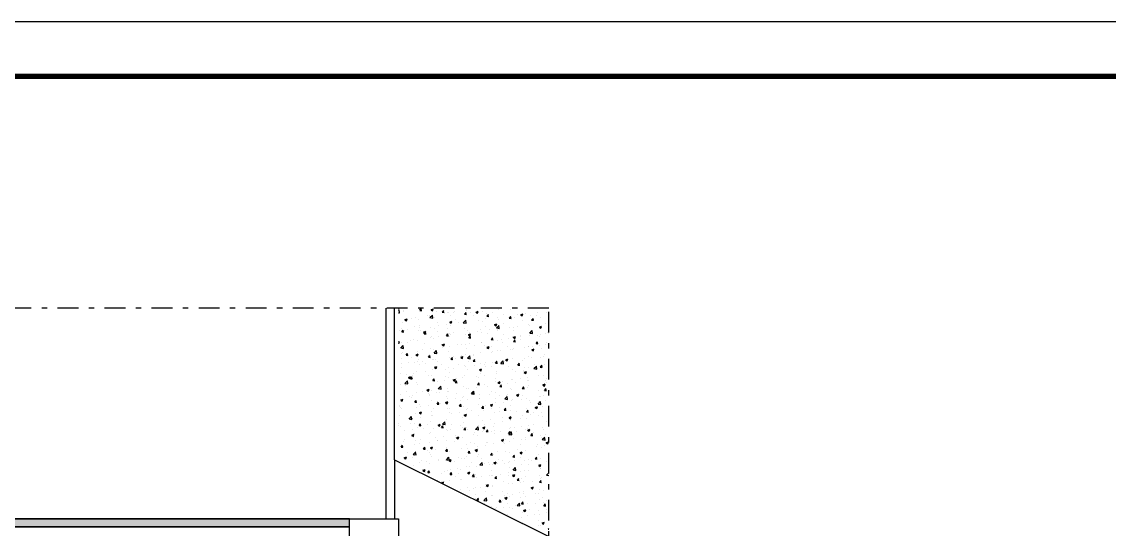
# Model space of a CAD drawing. Header units: millimetres. Extents: x 1573 to 2177, y 1587 to 1932.
# Drawn here: x 1899.68 to 1919.61, y 1922.43 to 1931.73 of the extents above; entities that cross this region are included whole.
import ezdxf

# ---------------------------------------------------------------- set-up
doc = ezdxf.new("R2010")
doc.units = ezdxf.units.MM
doc.header["$LTSCALE"] = 0.03
doc.linetypes.add('DASHDOT', pattern=[25.4, 12.7, -6.35, 0, -6.35])
doc.layers.add('-HIDRO', color=8, linetype='Continuous')
doc.layers.add("PRANCHA - PROJETU'S", color=7, linetype='Continuous')

# ---------------------------------------------------------------- blocks, each defined once
blk = doc.blocks.new('ADFSGASDFG')
at = {"layer": "PRANCHA - PROJETU'S", "color": 1}
blk.add_line((360.678, 107.346), (276.578, 107.346), dxfattribs=at)
at = {"layer": "PRANCHA - PROJETU'S", "color": 4, "const_width": 0.1}
blk.add_lwpolyline([(279.078, 106.346), (359.678, 106.346), (359.678, 48.946), (279.078, 48.946)], close=True, dxfattribs=at)

msp = doc.modelspace()

# ---------------------------------------------------------------- hatches: boundary and pattern name
at = {"layer": '-HIDRO'}
h = msp.add_hatch(color=256, dxfattribs=at)
h.dxf.hatch_style = 1
h.paths.add_polyline_path([(1905.683, 1922.62), (1896.005, 1922.62), (1896.155, 1922.47), (1905.683, 1922.47)])

# ---------------------------------------------------------------- linework, layer by layer
at = {"layer": '-HIDRO', "linetype": 'DASHDOT'}
for p, q in [((1909.335, 1926.484), (1888.925, 1926.484)), ((1909.335, 1918.275), (1909.335, 1926.484))]:
    msp.add_line(p, q, dxfattribs=at)
at = {"layer": '-HIDRO'}
for p, q in [((1906.358, 1922.62), (1906.358, 1926.484)), ((1906.508, 1923.702), (1906.508, 1926.484)), ((1906.583, 1926.476), (1906.597, 1926.474)), ((1906.583, 1926.437), (1906.594, 1926.449)), ((1906.583, 1926.398), (1906.6, 1926.395)), ((1906.594, 1926.474), (1906.592, 1926.484)), ((1906.6, 1926.394), (1906.593, 1926.449)), ((1906.665, 1926.417), (1906.665, 1926.417)), ((1906.674, 1926.445), (1906.674, 1926.445)), ((1906.959, 1926.457), (1906.959, 1926.457)), ((1906.973, 1926.442), (1907, 1926.474)), ((1906.973, 1926.441), (1907.007, 1926.438)), ((1906.979, 1926.432), (1906.979, 1926.432)), ((1907.004, 1926.438), (1906.997, 1926.474)), ((1907.18, 1926.453), (1907.208, 1926.434)), ((1907.181, 1926.456), (1907.221, 1926.471)), ((1907.208, 1926.434), (1907.22, 1926.468)), ((1907.284, 1926.419), (1907.284, 1926.419)), ((1907.383, 1926.406), (1907.41, 1926.439)), ((1907.383, 1926.406), (1907.417, 1926.403)), ((1907.414, 1926.402), (1907.407, 1926.438)), ((1907.472, 1926.394), (1907.472, 1926.394)), ((1907.493, 1926.406), (1907.493, 1926.406)), ((1907.589, 1926.407), (1907.589, 1926.407)), ((1907.615, 1926.413), (1907.615, 1926.413)), ((1907.793, 1926.37), (1907.82, 1926.403)), ((1907.793, 1926.37), (1907.827, 1926.367)), ((1907.824, 1926.366), (1907.817, 1926.402)), ((1907.826, 1926.463), (1907.826, 1926.463)), ((1907.831, 1926.386), (1907.831, 1926.386)), ((1907.832, 1926.442), (1907.832, 1926.442)), ((1907.894, 1926.394), (1907.894, 1926.394)), ((1908.001, 1926.407), (1908.03, 1926.388)), ((1908.003, 1926.41), (1908.043, 1926.425)), ((1908.03, 1926.388), (1908.041, 1926.422)), ((1908.12, 1926.423), (1908.12, 1926.423)), ((1908.199, 1926.381), (1908.199, 1926.381)), ((1908.202, 1926.334), (1908.23, 1926.367)), ((1908.234, 1926.33), (1908.227, 1926.366)), ((1908.296, 1926.395), (1908.296, 1926.395)), ((1908.416, 1926.466), (1908.416, 1926.466)), ((1908.504, 1926.368), (1908.504, 1926.368)), ((1908.629, 1926.452), (1908.629, 1926.452)), ((1908.823, 1926.361), (1908.851, 1926.342)), ((1908.824, 1926.364), (1908.864, 1926.38)), ((1908.851, 1926.342), (1908.863, 1926.377)), ((1908.906, 1926.378), (1908.906, 1926.378)), ((1909.122, 1926.406), (1909.122, 1926.406)), ((1909.288, 1926.395), (1909.288, 1926.395)), ((1906.659, 1926.226), (1906.659, 1926.226)), ((1906.7, 1926.268), (1906.728, 1926.249)), ((1906.701, 1926.271), (1906.741, 1926.287)), ((1906.728, 1926.249), (1906.74, 1926.284)), ((1906.752, 1926.3), (1906.752, 1926.3)), ((1906.826, 1926.292), (1906.826, 1926.292)), ((1906.895, 1926.318), (1906.895, 1926.318)), ((1906.952, 1926.267), (1906.952, 1926.267)), ((1906.963, 1926.166), (1906.963, 1926.166)), ((1907.111, 1926.347), (1907.111, 1926.347)), ((1907.159, 1926.308), (1907.204, 1926.354)), ((1907.159, 1926.349), (1907.159, 1926.349)), ((1907.159, 1926.308), (1907.21, 1926.301)), ((1907.21, 1926.3), (1907.203, 1926.354)), ((1907.241, 1926.303), (1907.241, 1926.303)), ((1907.296, 1926.223), (1907.296, 1926.223)), ((1907.322, 1926.169), (1907.322, 1926.169)), ((1907.465, 1926.188), (1907.465, 1926.188)), ((1907.521, 1926.223), (1907.549, 1926.204)), ((1907.522, 1926.226), (1907.562, 1926.241)), ((1907.537, 1926.346), (1907.537, 1926.346)), ((1907.55, 1926.204), (1907.561, 1926.238)), ((1907.63, 1926.281), (1907.63, 1926.281)), ((1907.681, 1926.216), (1907.681, 1926.216)), ((1907.769, 1926.213), (1907.814, 1926.26)), ((1907.769, 1926.214), (1907.82, 1926.206)), ((1907.82, 1926.205), (1907.813, 1926.26)), ((1907.824, 1926.196), (1907.824, 1926.196)), ((1907.963, 1926.338), (1907.963, 1926.338)), ((1908.042, 1926.264), (1908.042, 1926.264)), ((1908.113, 1926.233), (1908.113, 1926.233)), ((1908.185, 1926.283), (1908.185, 1926.283)), ((1908.202, 1926.334), (1908.237, 1926.331)), ((1908.342, 1926.177), (1908.371, 1926.158)), ((1908.344, 1926.18), (1908.384, 1926.195)), ((1908.371, 1926.158), (1908.382, 1926.192)), ((1908.379, 1926.119), (1908.424, 1926.165)), ((1908.402, 1926.311), (1908.402, 1926.311)), ((1908.409, 1926.275), (1908.409, 1926.275)), ((1908.429, 1926.111), (1908.423, 1926.165)), ((1908.514, 1926.195), (1908.514, 1926.195)), ((1908.612, 1926.298), (1908.64, 1926.331)), ((1908.612, 1926.298), (1908.647, 1926.295)), ((1908.644, 1926.295), (1908.637, 1926.33)), ((1908.703, 1926.316), (1908.703, 1926.316)), ((1908.763, 1926.359), (1908.763, 1926.359)), ((1908.809, 1926.355), (1908.809, 1926.355)), ((1908.848, 1926.252), (1908.848, 1926.252)), ((1908.972, 1926.181), (1908.972, 1926.181)), ((1908.985, 1926.162), (1908.985, 1926.162)), ((1908.992, 1926.352), (1908.992, 1926.352)), ((1909.022, 1926.262), (1909.05, 1926.295)), ((1909.022, 1926.262), (1909.056, 1926.259)), ((1909.054, 1926.259), (1909.047, 1926.294)), ((1909.114, 1926.342), (1909.114, 1926.342)), ((1909.181, 1926.309), (1909.181, 1926.309)), ((1909.281, 1926.205), (1909.281, 1926.205)), ((1909.333, 1926.228), (1909.333, 1926.228)), ((1906.601, 1926.074), (1906.601, 1926.074)), ((1906.63, 1926.109), (1906.63, 1926.109)), ((1906.642, 1926.048), (1906.67, 1926.08)), ((1906.642, 1926.047), (1906.676, 1926.044)), ((1906.652, 1926.036), (1906.652, 1926.036)), ((1906.673, 1926.044), (1906.667, 1926.08)), ((1906.683, 1926.076), (1906.683, 1926.076)), ((1906.745, 1926.093), (1906.745, 1926.093)), ((1906.867, 1926.14), (1906.867, 1926.14)), ((1906.945, 1926.076), (1906.945, 1926.076)), ((1906.961, 1926.122), (1906.961, 1926.122)), ((1906.988, 1926.064), (1906.988, 1926.064)), ((1907.041, 1926.038), (1907.069, 1926.019)), ((1907.042, 1926.041), (1907.082, 1926.057)), ((1907.052, 1926.012), (1907.08, 1926.045)), ((1907.052, 1926.012), (1907.086, 1926.009)), ((1907.069, 1926.019), (1907.081, 1926.054)), ((1907.083, 1926.008), (1907.077, 1926.044)), ((1907.172, 1926.127), (1907.172, 1926.127)), ((1907.181, 1925.966), (1907.181, 1925.966)), ((1907.234, 1926.113), (1907.234, 1926.113)), ((1907.293, 1926.051), (1907.293, 1926.051)), ((1907.315, 1925.962), (1907.315, 1925.962)), ((1907.462, 1925.976), (1907.489, 1926.009)), ((1907.462, 1925.976), (1907.496, 1925.973)), ((1907.477, 1926.115), (1907.477, 1926.115)), ((1907.493, 1925.972), (1907.487, 1926.008)), ((1907.514, 1926.023), (1907.514, 1926.023)), ((1907.524, 1925.965), (1907.524, 1925.965)), ((1907.53, 1926.156), (1907.53, 1926.156)), ((1907.531, 1925.991), (1907.531, 1925.991)), ((1907.598, 1926.038), (1907.598, 1926.038)), ((1907.783, 1926.102), (1907.783, 1926.102)), ((1907.817, 1926.006), (1907.817, 1926.006)), ((1907.848, 1926.081), (1907.848, 1926.081)), ((1907.862, 1925.993), (1907.891, 1925.973)), ((1907.863, 1925.996), (1907.904, 1926.011)), ((1907.872, 1925.94), (1907.899, 1925.973)), ((1907.891, 1925.973), (1907.902, 1926.008)), ((1907.892, 1926.038), (1907.892, 1926.038)), ((1907.903, 1925.936), (1907.897, 1925.972)), ((1907.903, 1926.025), (1907.903, 1926.025)), ((1908.035, 1926.057), (1908.035, 1926.057)), ((1908.088, 1926.089), (1908.088, 1926.089)), ((1908.106, 1926.042), (1908.106, 1926.042)), ((1908.181, 1926.138), (1908.181, 1926.138)), ((1908.208, 1926.012), (1908.208, 1926.012)), ((1908.252, 1926.086), (1908.252, 1926.086)), ((1908.379, 1926.119), (1908.43, 1926.111)), ((1908.393, 1926.076), (1908.393, 1926.076)), ((1908.402, 1926.085), (1908.402, 1926.085)), ((1908.513, 1925.999), (1908.513, 1925.999)), ((1908.612, 1926.133), (1908.612, 1926.133)), ((1908.685, 1925.95), (1908.725, 1925.965)), ((1908.696, 1926.125), (1908.696, 1926.125)), ((1908.698, 1926.063), (1908.698, 1926.063)), ((1908.756, 1926.152), (1908.756, 1926.152)), ((1908.818, 1925.986), (1908.818, 1925.986)), ((1908.978, 1925.972), (1908.978, 1925.972)), ((1908.989, 1926.024), (1909.034, 1926.07)), ((1908.989, 1926.025), (1909.039, 1926.017)), ((1909.003, 1926.05), (1909.003, 1926.05)), ((1909.039, 1926.016), (1909.033, 1926.07)), ((1909.123, 1925.973), (1909.123, 1925.973)), ((1909.157, 1925.968), (1909.157, 1925.968)), ((1909.164, 1926.131), (1909.192, 1926.112)), ((1909.165, 1926.134), (1909.205, 1926.149)), ((1909.183, 1926.003), (1909.183, 1926.003)), ((1909.192, 1926.112), (1909.204, 1926.147)), ((1909.274, 1926.015), (1909.274, 1926.015)), ((1909.308, 1926.037), (1909.308, 1926.037)), ((1909.326, 1926.022), (1909.326, 1926.022)), ((1906.583, 1925.865), (1906.602, 1925.872)), ((1906.583, 1925.839), (1906.589, 1925.835)), ((1906.589, 1925.835), (1906.601, 1925.869)), ((1906.594, 1925.868), (1906.594, 1925.868)), ((1906.625, 1925.751), (1906.67, 1925.797)), ((1906.645, 1925.846), (1906.645, 1925.846)), ((1906.675, 1925.743), (1906.669, 1925.797)), ((1906.754, 1925.85), (1906.754, 1925.85)), ((1906.811, 1925.896), (1906.811, 1925.896)), ((1906.848, 1925.909), (1906.848, 1925.909)), ((1906.938, 1925.886), (1906.938, 1925.886)), ((1907.059, 1925.837), (1907.059, 1925.837)), ((1907.172, 1925.944), (1907.172, 1925.944)), ((1907.227, 1925.923), (1907.227, 1925.923)), ((1907.364, 1925.824), (1907.364, 1925.824)), ((1907.381, 1925.766), (1907.381, 1925.766)), ((1907.382, 1925.808), (1907.41, 1925.789)), ((1907.383, 1925.811), (1907.423, 1925.827)), ((1907.411, 1925.789), (1907.422, 1925.824)), ((1907.517, 1925.775), (1907.517, 1925.775)), ((1907.669, 1925.811), (1907.669, 1925.811)), ((1907.742, 1925.813), (1907.742, 1925.813)), ((1907.81, 1925.815), (1907.81, 1925.815)), ((1907.872, 1925.94), (1907.906, 1925.937)), ((1907.885, 1925.832), (1907.885, 1925.832)), ((1907.974, 1925.798), (1907.974, 1925.798)), ((1908.099, 1925.852), (1908.099, 1925.852)), ((1908.101, 1925.86), (1908.101, 1925.86)), ((1908.157, 1925.797), (1908.157, 1925.797)), ((1908.205, 1925.765), (1908.245, 1925.781)), ((1908.232, 1925.743), (1908.243, 1925.778)), ((1908.279, 1925.785), (1908.279, 1925.785)), ((1908.282, 1925.904), (1908.309, 1925.937)), ((1908.282, 1925.904), (1908.316, 1925.901)), ((1908.313, 1925.9), (1908.306, 1925.936)), ((1908.396, 1925.895), (1908.396, 1925.895)), ((1908.462, 1925.908), (1908.462, 1925.908)), ((1908.491, 1925.854), (1908.491, 1925.854)), ((1908.584, 1925.773), (1908.584, 1925.773)), ((1908.605, 1925.927), (1908.605, 1925.927)), ((1908.683, 1925.947), (1908.712, 1925.928)), ((1908.689, 1925.935), (1908.689, 1925.935)), ((1908.692, 1925.868), (1908.719, 1925.901)), ((1908.692, 1925.868), (1908.726, 1925.865)), ((1908.712, 1925.928), (1908.724, 1925.962)), ((1908.723, 1925.865), (1908.716, 1925.9)), ((1908.822, 1925.955), (1908.822, 1925.955)), ((1908.824, 1925.911), (1908.824, 1925.911)), ((1908.961, 1925.786), (1908.961, 1925.786)), ((1908.971, 1925.781), (1908.971, 1925.781)), ((1909.032, 1925.777), (1909.032, 1925.777)), ((1909.102, 1925.832), (1909.129, 1925.865)), ((1909.102, 1925.832), (1909.136, 1925.829)), ((1909.133, 1925.829), (1909.126, 1925.865)), ((1909.175, 1925.796), (1909.175, 1925.796)), ((1909.267, 1925.824), (1909.267, 1925.824)), ((1909.294, 1925.843), (1909.294, 1925.843)), ((1906.625, 1925.752), (1906.676, 1925.744)), ((1906.638, 1925.656), (1906.638, 1925.656)), ((1906.66, 1925.671), (1906.66, 1925.671)), ((1906.721, 1925.618), (1906.749, 1925.651)), ((1906.721, 1925.618), (1906.756, 1925.615)), ((1906.753, 1925.614), (1906.746, 1925.65)), ((1906.824, 1925.568), (1906.824, 1925.568)), ((1906.902, 1925.624), (1906.93, 1925.605)), ((1906.903, 1925.627), (1906.943, 1925.642)), ((1906.93, 1925.605), (1906.942, 1925.639)), ((1906.931, 1925.696), (1906.931, 1925.696)), ((1907.021, 1925.718), (1907.021, 1925.718)), ((1907.131, 1925.582), (1907.159, 1925.615)), ((1907.131, 1925.582), (1907.165, 1925.579)), ((1907.163, 1925.578), (1907.156, 1925.614)), ((1907.158, 1925.625), (1907.158, 1925.625)), ((1907.164, 1925.737), (1907.164, 1925.737)), ((1907.22, 1925.732), (1907.22, 1925.732)), ((1907.235, 1925.656), (1907.279, 1925.703)), ((1907.235, 1925.657), (1907.285, 1925.649)), ((1907.285, 1925.649), (1907.279, 1925.703)), ((1907.491, 1925.682), (1907.491, 1925.682)), ((1907.51, 1925.585), (1907.51, 1925.585)), ((1907.541, 1925.546), (1907.569, 1925.579)), ((1907.573, 1925.542), (1907.566, 1925.578)), ((1907.591, 1925.588), (1907.591, 1925.588)), ((1907.723, 1925.578), (1907.752, 1925.559)), ((1907.724, 1925.581), (1907.764, 1925.596)), ((1907.734, 1925.607), (1907.734, 1925.607)), ((1907.752, 1925.559), (1907.763, 1925.594)), ((1907.803, 1925.625), (1907.803, 1925.625)), ((1907.824, 1925.74), (1907.824, 1925.74)), ((1907.845, 1925.562), (1907.889, 1925.608)), ((1907.895, 1925.554), (1907.889, 1925.608)), ((1907.951, 1925.635), (1907.951, 1925.635)), ((1907.961, 1925.614), (1907.961, 1925.614)), ((1908.092, 1925.662), (1908.092, 1925.662)), ((1908.203, 1925.763), (1908.232, 1925.743)), ((1908.294, 1925.671), (1908.294, 1925.671)), ((1908.312, 1925.683), (1908.312, 1925.683)), ((1908.389, 1925.705), (1908.389, 1925.705)), ((1908.455, 1925.701), (1908.455, 1925.701)), ((1908.628, 1925.729), (1908.628, 1925.729)), ((1908.671, 1925.73), (1908.671, 1925.73)), ((1908.682, 1925.745), (1908.682, 1925.745)), ((1908.889, 1925.76), (1908.889, 1925.76)), ((1908.964, 1925.591), (1908.964, 1925.591)), ((1909.025, 1925.717), (1909.053, 1925.698)), ((1909.025, 1925.571), (1909.025, 1925.571)), ((1909.026, 1925.72), (1909.066, 1925.735)), ((1909.053, 1925.698), (1909.065, 1925.732)), ((1909.179, 1925.586), (1909.179, 1925.586)), ((1909.194, 1925.747), (1909.194, 1925.747)), ((1909.241, 1925.599), (1909.241, 1925.599)), ((1909.261, 1925.634), (1909.261, 1925.634)), ((1906.628, 1925.385), (1906.628, 1925.385)), ((1906.631, 1925.465), (1906.631, 1925.465)), ((1906.642, 1925.558), (1906.642, 1925.558)), ((1906.763, 1925.481), (1906.763, 1925.481)), ((1906.871, 1925.493), (1906.871, 1925.493)), ((1906.924, 1925.506), (1906.924, 1925.506)), ((1906.947, 1925.545), (1906.947, 1925.545)), ((1906.961, 1925.442), (1906.961, 1925.442)), ((1907.014, 1925.512), (1907.014, 1925.512)), ((1907.068, 1925.468), (1907.068, 1925.468)), ((1907.213, 1925.542), (1907.213, 1925.542)), ((1907.23, 1925.54), (1907.23, 1925.54)), ((1907.243, 1925.394), (1907.271, 1925.375)), ((1907.244, 1925.397), (1907.284, 1925.412)), ((1907.252, 1925.532), (1907.252, 1925.532)), ((1907.271, 1925.375), (1907.283, 1925.409)), ((1907.295, 1925.5), (1907.295, 1925.5)), ((1907.373, 1925.455), (1907.373, 1925.455)), ((1907.503, 1925.395), (1907.503, 1925.395)), ((1907.541, 1925.546), (1907.575, 1925.543)), ((1907.558, 1925.519), (1907.558, 1925.519)), ((1907.584, 1925.381), (1907.584, 1925.381)), ((1907.628, 1925.557), (1907.628, 1925.557)), ((1907.678, 1925.442), (1907.678, 1925.442)), ((1907.796, 1925.435), (1907.796, 1925.435)), ((1907.801, 1925.41), (1907.801, 1925.41)), ((1907.845, 1925.563), (1907.895, 1925.555)), ((1907.863, 1925.506), (1907.863, 1925.506)), ((1907.951, 1925.51), (1907.979, 1925.543)), ((1907.951, 1925.51), (1907.985, 1925.507)), ((1907.982, 1925.506), (1907.976, 1925.542)), ((1907.983, 1925.429), (1907.983, 1925.429)), ((1908.066, 1925.351), (1908.106, 1925.366)), ((1908.085, 1925.472), (1908.085, 1925.472)), ((1908.161, 1925.457), (1908.161, 1925.457)), ((1908.168, 1925.493), (1908.168, 1925.493)), ((1908.179, 1925.414), (1908.179, 1925.414)), ((1908.288, 1925.417), (1908.288, 1925.417)), ((1908.305, 1925.476), (1908.305, 1925.476)), ((1908.361, 1925.474), (1908.389, 1925.507)), ((1908.361, 1925.474), (1908.395, 1925.471)), ((1908.382, 1925.514), (1908.382, 1925.514)), ((1908.392, 1925.471), (1908.386, 1925.506)), ((1908.455, 1925.467), (1908.499, 1925.514)), ((1908.455, 1925.468), (1908.505, 1925.46)), ((1908.473, 1925.48), (1908.473, 1925.48)), ((1908.505, 1925.459), (1908.499, 1925.514)), ((1908.513, 1925.471), (1908.513, 1925.471)), ((1908.521, 1925.504), (1908.521, 1925.504)), ((1908.544, 1925.532), (1908.573, 1925.513)), ((1908.546, 1925.535), (1908.586, 1925.551)), ((1908.573, 1925.513), (1908.585, 1925.548)), ((1908.593, 1925.404), (1908.593, 1925.404)), ((1908.675, 1925.555), (1908.675, 1925.555)), ((1908.771, 1925.438), (1908.799, 1925.471)), ((1908.771, 1925.438), (1908.805, 1925.435)), ((1908.778, 1925.468), (1908.778, 1925.468)), ((1908.802, 1925.435), (1908.796, 1925.471)), ((1908.846, 1925.529), (1908.846, 1925.529)), ((1908.882, 1925.552), (1908.882, 1925.552)), ((1908.898, 1925.391), (1908.898, 1925.391)), ((1908.957, 1925.401), (1908.957, 1925.401)), ((1909.064, 1925.373), (1909.115, 1925.365)), ((1909.065, 1925.373), (1909.109, 1925.419)), ((1909.083, 1925.455), (1909.083, 1925.455)), ((1909.091, 1925.374), (1909.091, 1925.374)), ((1909.115, 1925.365), (1909.109, 1925.419)), ((1909.181, 1925.403), (1909.208, 1925.435)), ((1909.181, 1925.402), (1909.215, 1925.399)), ((1909.203, 1925.378), (1909.203, 1925.378)), ((1909.212, 1925.399), (1909.206, 1925.435)), ((1909.254, 1925.444), (1909.254, 1925.444)), ((1906.624, 1925.275), (1906.624, 1925.275)), ((1906.721, 1925.267), (1906.721, 1925.267)), ((1906.763, 1925.21), (1906.791, 1925.19)), ((1906.764, 1925.212), (1906.804, 1925.228)), ((1906.791, 1925.19), (1906.803, 1925.225)), ((1906.801, 1925.188), (1906.828, 1925.221)), ((1906.801, 1925.188), (1906.835, 1925.185)), ((1906.832, 1925.184), (1906.825, 1925.22)), ((1906.834, 1925.254), (1906.834, 1925.254)), ((1906.846, 1925.185), (1906.846, 1925.185)), ((1906.864, 1925.286), (1906.864, 1925.286)), ((1906.917, 1925.315), (1906.917, 1925.315)), ((1907.08, 1925.315), (1907.08, 1925.315)), ((1907.139, 1925.242), (1907.139, 1925.242)), ((1907.18, 1925.242), (1907.18, 1925.242)), ((1907.206, 1925.352), (1907.206, 1925.352)), ((1907.211, 1925.152), (1907.238, 1925.185)), ((1907.242, 1925.148), (1907.235, 1925.184)), ((1907.441, 1925.362), (1907.441, 1925.362)), ((1907.444, 1925.229), (1907.444, 1925.229)), ((1907.496, 1925.204), (1907.496, 1925.204)), ((1907.513, 1925.3), (1907.513, 1925.3)), ((1907.585, 1925.167), (1907.625, 1925.182)), ((1907.613, 1925.145), (1907.624, 1925.179)), ((1907.65, 1925.184), (1907.65, 1925.184)), ((1907.749, 1925.216), (1907.749, 1925.216)), ((1907.789, 1925.245), (1907.789, 1925.245)), ((1907.846, 1925.357), (1907.846, 1925.357)), ((1908.011, 1925.232), (1908.011, 1925.232)), ((1908.054, 1925.203), (1908.054, 1925.203)), ((1908.064, 1925.348), (1908.093, 1925.329)), ((1908.078, 1925.281), (1908.078, 1925.281)), ((1908.093, 1925.329), (1908.104, 1925.363)), ((1908.154, 1925.251), (1908.154, 1925.251)), ((1908.359, 1925.19), (1908.359, 1925.19)), ((1908.371, 1925.279), (1908.371, 1925.279)), ((1908.375, 1925.324), (1908.375, 1925.324)), ((1908.661, 1925.174), (1908.661, 1925.174)), ((1908.664, 1925.177), (1908.664, 1925.177)), ((1908.668, 1925.364), (1908.668, 1925.364)), ((1908.732, 1925.327), (1908.732, 1925.327)), ((1908.822, 1925.188), (1908.822, 1925.188)), ((1908.875, 1925.345), (1908.875, 1925.345)), ((1908.886, 1925.302), (1908.914, 1925.283)), ((1908.887, 1925.305), (1908.927, 1925.321)), ((1908.914, 1925.283), (1908.926, 1925.318)), ((1908.95, 1925.211), (1908.95, 1925.211)), ((1909.156, 1925.245), (1909.156, 1925.245)), ((1909.247, 1925.254), (1909.247, 1925.254)), ((1909.302, 1925.196), (1909.302, 1925.196)), ((1906.617, 1925.085), (1906.617, 1925.085)), ((1906.7, 1925.1), (1906.751, 1925.093)), ((1906.701, 1925.1), (1906.745, 1925.146)), ((1906.713, 1925.061), (1906.713, 1925.061)), ((1906.751, 1925.092), (1906.745, 1925.146)), ((1906.91, 1925.125), (1906.91, 1925.125)), ((1906.93, 1925.089), (1906.93, 1925.089)), ((1907.104, 1924.979), (1907.132, 1924.96)), ((1907.105, 1924.982), (1907.145, 1924.998)), ((1907.132, 1924.96), (1907.144, 1924.995)), ((1907.192, 1924.971), (1907.192, 1924.971)), ((1907.199, 1925.162), (1907.199, 1925.162)), ((1907.211, 1925.152), (1907.245, 1925.149)), ((1907.291, 1925.137), (1907.291, 1925.137)), ((1907.31, 1925.006), (1907.361, 1924.998)), ((1907.311, 1925.005), (1907.355, 1925.052)), ((1907.361, 1924.997), (1907.355, 1925.051)), ((1907.434, 1925.156), (1907.434, 1925.156)), ((1907.489, 1925.014), (1907.489, 1925.014)), ((1907.584, 1925.164), (1907.612, 1925.145)), ((1907.62, 1925.116), (1907.655, 1925.113)), ((1907.621, 1925.116), (1907.648, 1925.149)), ((1907.652, 1925.112), (1907.645, 1925.148)), ((1907.782, 1925.054), (1907.782, 1925.054)), ((1907.822, 1925.016), (1907.822, 1925.016)), ((1907.861, 1925.006), (1907.861, 1925.006)), ((1908.004, 1925.025), (1908.004, 1925.025)), ((1908.03, 1925.08), (1908.058, 1925.113)), ((1908.03, 1925.08), (1908.065, 1925.077)), ((1908.062, 1925.077), (1908.055, 1925.112)), ((1908.071, 1925.091), (1908.071, 1925.091)), ((1908.156, 1925.073), (1908.156, 1925.073)), ((1908.22, 1925.054), (1908.22, 1925.054)), ((1908.368, 1925.134), (1908.368, 1925.134)), ((1908.405, 1925.118), (1908.434, 1925.099)), ((1908.407, 1925.121), (1908.447, 1925.136)), ((1908.434, 1925.099), (1908.446, 1925.133)), ((1908.44, 1925.044), (1908.468, 1925.077)), ((1908.44, 1925.044), (1908.474, 1925.041)), ((1908.472, 1925.041), (1908.465, 1925.077)), ((1908.489, 1925.13), (1908.489, 1925.13)), ((1908.581, 1925.101), (1908.581, 1925.101)), ((1908.626, 1925.005), (1908.626, 1925.005)), ((1908.654, 1924.984), (1908.654, 1924.984)), ((1908.724, 1925.12), (1908.724, 1925.12)), ((1908.85, 1925.009), (1908.878, 1925.041)), ((1908.85, 1925.008), (1908.884, 1925.005)), ((1908.882, 1925.005), (1908.875, 1925.041)), ((1908.941, 1925.148), (1908.941, 1925.148)), ((1908.943, 1925.02), (1908.943, 1925.02)), ((1908.959, 1925.062), (1908.959, 1925.062)), ((1908.969, 1925.164), (1908.969, 1925.164)), ((1909.151, 1924.971), (1909.151, 1924.971)), ((1909.227, 1925.072), (1909.255, 1925.053)), ((1909.228, 1925.075), (1909.268, 1925.091)), ((1909.24, 1925.063), (1909.24, 1925.063)), ((1909.255, 1925.053), (1909.267, 1925.088)), ((1909.26, 1924.973), (1909.288, 1925.006)), ((1909.26, 1924.973), (1909.294, 1924.97)), ((1909.274, 1925.151), (1909.274, 1925.151)), ((1909.291, 1924.969), (1909.285, 1925.005)), ((1909.293, 1925.119), (1909.293, 1925.119)), ((1909.294, 1924.989), (1909.294, 1924.989)), ((1906.61, 1924.895), (1906.61, 1924.895)), ((1906.624, 1924.795), (1906.652, 1924.776)), ((1906.625, 1924.798), (1906.665, 1924.813)), ((1906.652, 1924.776), (1906.664, 1924.81)), ((1906.722, 1924.962), (1906.722, 1924.962)), ((1906.779, 1924.864), (1906.779, 1924.864)), ((1906.823, 1924.844), (1906.823, 1924.844)), ((1906.843, 1924.886), (1906.843, 1924.886)), ((1906.88, 1924.758), (1906.908, 1924.791)), ((1906.903, 1924.935), (1906.903, 1924.935)), ((1906.911, 1924.754), (1906.905, 1924.79)), ((1907.027, 1924.95), (1907.027, 1924.95)), ((1907.14, 1924.911), (1907.14, 1924.911)), ((1907.148, 1924.873), (1907.148, 1924.873)), ((1907.156, 1924.901), (1907.156, 1924.901)), ((1907.185, 1924.781), (1907.185, 1924.781)), ((1907.283, 1924.93), (1907.283, 1924.93)), ((1907.293, 1924.776), (1907.293, 1924.776)), ((1907.333, 1924.937), (1907.333, 1924.937)), ((1907.446, 1924.752), (1907.486, 1924.768)), ((1907.453, 1924.86), (1907.453, 1924.86)), ((1907.482, 1924.824), (1907.482, 1924.824)), ((1907.489, 1924.959), (1907.489, 1924.959)), ((1907.5, 1924.959), (1907.5, 1924.959)), ((1907.626, 1924.833), (1907.626, 1924.833)), ((1907.638, 1924.924), (1907.638, 1924.924)), ((1907.71, 1924.781), (1907.71, 1924.781)), ((1907.758, 1924.847), (1907.758, 1924.847)), ((1907.775, 1924.864), (1907.775, 1924.864)), ((1907.853, 1924.8), (1907.853, 1924.8)), ((1907.92, 1924.911), (1907.971, 1924.903)), ((1907.921, 1924.911), (1907.965, 1924.957)), ((1907.925, 1924.934), (1907.954, 1924.915)), ((1907.927, 1924.937), (1907.967, 1924.952)), ((1907.943, 1924.911), (1907.943, 1924.911)), ((1907.954, 1924.914), (1907.965, 1924.949)), ((1907.959, 1924.89), (1907.959, 1924.89)), ((1907.971, 1924.903), (1907.965, 1924.957)), ((1908.063, 1924.834), (1908.063, 1924.834)), ((1908.064, 1924.901), (1908.064, 1924.901)), ((1908.07, 1924.828), (1908.07, 1924.828)), ((1908.248, 1924.898), (1908.248, 1924.898)), ((1908.293, 1924.948), (1908.293, 1924.948)), ((1908.361, 1924.944), (1908.361, 1924.944)), ((1908.368, 1924.821), (1908.368, 1924.821)), ((1908.431, 1924.876), (1908.431, 1924.876)), ((1908.53, 1924.817), (1908.581, 1924.809)), ((1908.531, 1924.816), (1908.575, 1924.862)), ((1908.553, 1924.885), (1908.553, 1924.885)), ((1908.574, 1924.895), (1908.574, 1924.895)), ((1908.581, 1924.808), (1908.575, 1924.862)), ((1908.647, 1924.794), (1908.647, 1924.794)), ((1908.673, 1924.808), (1908.673, 1924.808)), ((1908.747, 1924.888), (1908.775, 1924.869)), ((1908.748, 1924.891), (1908.788, 1924.906)), ((1908.775, 1924.869), (1908.787, 1924.903)), ((1908.79, 1924.923), (1908.79, 1924.923)), ((1908.844, 1924.805), (1908.844, 1924.805)), ((1908.858, 1924.872), (1908.858, 1924.872)), ((1908.936, 1924.83), (1908.936, 1924.83)), ((1908.978, 1924.795), (1908.978, 1924.795)), ((1909.141, 1924.721), (1909.185, 1924.768)), ((1909.163, 1924.859), (1909.163, 1924.859)), ((1909.178, 1924.862), (1909.178, 1924.862)), ((1909.191, 1924.713), (1909.185, 1924.768)), ((1909.233, 1924.873), (1909.233, 1924.873)), ((1909.284, 1924.783), (1909.284, 1924.783)), ((1906.603, 1924.704), (1906.603, 1924.704)), ((1906.609, 1924.672), (1906.609, 1924.672)), ((1906.626, 1924.662), (1906.626, 1924.662)), ((1906.629, 1924.639), (1906.629, 1924.639)), ((1906.88, 1924.758), (1906.914, 1924.755)), ((1906.896, 1924.745), (1906.896, 1924.745)), ((1906.914, 1924.659), (1906.914, 1924.659)), ((1906.96, 1924.719), (1906.96, 1924.719)), ((1906.966, 1924.568), (1907.006, 1924.583)), ((1906.99, 1924.686), (1906.99, 1924.686)), ((1906.993, 1924.546), (1907.005, 1924.58)), ((1907.133, 1924.705), (1907.133, 1924.705)), ((1907.178, 1924.591), (1907.178, 1924.591)), ((1907.219, 1924.646), (1907.219, 1924.646)), ((1907.29, 1924.722), (1907.317, 1924.755)), ((1907.29, 1924.722), (1907.324, 1924.719)), ((1907.321, 1924.718), (1907.315, 1924.754)), ((1907.349, 1924.733), (1907.349, 1924.733)), ((1907.445, 1924.749), (1907.473, 1924.73)), ((1907.474, 1924.73), (1907.485, 1924.765)), ((1907.475, 1924.634), (1907.475, 1924.634)), ((1907.511, 1924.576), (1907.511, 1924.576)), ((1907.524, 1924.633), (1907.524, 1924.633)), ((1907.7, 1924.686), (1907.727, 1924.719)), ((1907.7, 1924.686), (1907.734, 1924.683)), ((1907.703, 1924.574), (1907.703, 1924.574)), ((1907.731, 1924.683), (1907.725, 1924.718)), ((1907.768, 1924.674), (1907.768, 1924.674)), ((1907.829, 1924.62), (1907.829, 1924.62)), ((1907.844, 1924.633), (1907.844, 1924.633)), ((1907.92, 1924.603), (1907.92, 1924.603)), ((1908.057, 1924.711), (1908.057, 1924.711)), ((1908.11, 1924.65), (1908.137, 1924.683)), ((1908.11, 1924.65), (1908.144, 1924.647)), ((1908.141, 1924.647), (1908.134, 1924.683)), ((1908.134, 1924.607), (1908.134, 1924.607)), ((1908.178, 1924.69), (1908.178, 1924.69)), ((1908.266, 1924.704), (1908.295, 1924.684)), ((1908.268, 1924.707), (1908.308, 1924.722)), ((1908.281, 1924.65), (1908.281, 1924.65)), ((1908.295, 1924.684), (1908.306, 1924.719)), ((1908.354, 1924.753), (1908.354, 1924.753)), ((1908.424, 1924.669), (1908.424, 1924.669)), ((1908.439, 1924.595), (1908.439, 1924.595)), ((1908.511, 1924.748), (1908.511, 1924.748)), ((1908.52, 1924.615), (1908.547, 1924.647)), ((1908.52, 1924.614), (1908.554, 1924.611)), ((1908.551, 1924.611), (1908.544, 1924.647)), ((1908.64, 1924.698), (1908.64, 1924.698)), ((1908.64, 1924.603), (1908.64, 1924.603)), ((1908.744, 1924.582), (1908.744, 1924.582)), ((1908.929, 1924.64), (1908.929, 1924.64)), ((1908.93, 1924.579), (1908.957, 1924.611)), ((1908.93, 1924.579), (1908.964, 1924.576)), ((1908.961, 1924.575), (1908.954, 1924.611)), ((1909.001, 1924.745), (1909.001, 1924.745)), ((1909.049, 1924.569), (1909.049, 1924.569)), ((1909.088, 1924.658), (1909.116, 1924.639)), ((1909.089, 1924.661), (1909.129, 1924.676)), ((1909.116, 1924.639), (1909.128, 1924.673)), ((1909.14, 1924.722), (1909.191, 1924.714)), ((1909.144, 1924.764), (1909.144, 1924.764)), ((1909.226, 1924.683), (1909.226, 1924.683)), ((1906.596, 1924.514), (1906.596, 1924.514)), ((1906.776, 1924.449), (1906.827, 1924.441)), ((1906.777, 1924.448), (1906.821, 1924.495)), ((1906.827, 1924.441), (1906.821, 1924.495)), ((1906.84, 1924.461), (1906.84, 1924.461)), ((1906.845, 1924.462), (1906.845, 1924.462)), ((1906.889, 1924.554), (1906.889, 1924.554)), ((1906.965, 1924.565), (1906.993, 1924.546)), ((1906.983, 1924.479), (1906.983, 1924.479)), ((1907.171, 1924.401), (1907.171, 1924.401)), ((1907.178, 1924.519), (1907.178, 1924.519)), ((1907.199, 1924.508), (1907.199, 1924.508)), ((1907.387, 1924.354), (1907.431, 1924.4)), ((1907.437, 1924.346), (1907.431, 1924.4)), ((1907.468, 1924.443), (1907.468, 1924.443)), ((1907.56, 1924.555), (1907.56, 1924.555)), ((1907.761, 1924.484), (1907.761, 1924.484)), ((1907.769, 1924.377), (1907.769, 1924.377)), ((1907.786, 1924.519), (1907.815, 1924.5)), ((1907.787, 1924.522), (1907.827, 1924.538)), ((1907.815, 1924.5), (1907.826, 1924.535)), ((1908.05, 1924.52), (1908.05, 1924.52)), ((1908.13, 1924.425), (1908.13, 1924.425)), ((1908.273, 1924.444), (1908.273, 1924.444)), ((1908.34, 1924.373), (1908.34, 1924.373)), ((1908.347, 1924.563), (1908.347, 1924.563)), ((1908.487, 1924.407), (1908.487, 1924.407)), ((1908.49, 1924.472), (1908.49, 1924.472)), ((1908.607, 1924.473), (1908.636, 1924.454)), ((1908.609, 1924.476), (1908.649, 1924.492)), ((1908.633, 1924.413), (1908.633, 1924.413)), ((1908.636, 1924.454), (1908.648, 1924.489)), ((1908.821, 1924.464), (1908.821, 1924.464)), ((1908.851, 1924.52), (1908.851, 1924.52)), ((1908.922, 1924.45), (1908.922, 1924.45)), ((1908.994, 1924.539), (1908.994, 1924.539)), ((1909.154, 1924.521), (1909.154, 1924.521)), ((1909.21, 1924.567), (1909.21, 1924.567)), ((1909.219, 1924.493), (1909.219, 1924.493)), ((1909.291, 1924.396), (1909.291, 1924.396)), ((1906.583, 1924.361), (1906.584, 1924.361)), ((1906.589, 1924.324), (1906.589, 1924.324)), ((1906.618, 1924.303), (1906.618, 1924.303)), ((1906.689, 1924.235), (1906.689, 1924.235)), ((1906.802, 1924.367), (1906.802, 1924.367)), ((1906.827, 1924.154), (1906.867, 1924.169)), ((1906.832, 1924.254), (1906.832, 1924.254)), ((1906.875, 1924.174), (1906.875, 1924.174)), ((1906.882, 1924.364), (1906.882, 1924.364)), ((1906.923, 1924.29), (1906.923, 1924.29)), ((1906.959, 1924.328), (1906.987, 1924.361)), ((1906.959, 1924.328), (1906.993, 1924.325)), ((1906.991, 1924.324), (1906.984, 1924.36)), ((1907.049, 1924.283), (1907.049, 1924.283)), ((1907.108, 1924.354), (1907.108, 1924.354)), ((1907.154, 1924.178), (1907.154, 1924.178)), ((1907.164, 1924.21), (1907.164, 1924.21)), ((1907.228, 1924.277), (1907.228, 1924.277)), ((1907.306, 1924.335), (1907.334, 1924.316)), ((1907.307, 1924.338), (1907.347, 1924.353)), ((1907.334, 1924.316), (1907.346, 1924.35)), ((1907.369, 1924.292), (1907.397, 1924.325)), ((1907.369, 1924.292), (1907.403, 1924.289)), ((1907.386, 1924.355), (1907.437, 1924.347)), ((1907.401, 1924.289), (1907.394, 1924.324)), ((1907.41, 1924.33), (1907.41, 1924.33)), ((1907.413, 1924.341), (1907.413, 1924.341)), ((1907.461, 1924.253), (1907.461, 1924.253)), ((1907.488, 1924.235), (1907.488, 1924.235)), ((1907.533, 1924.264), (1907.533, 1924.264)), ((1907.553, 1924.349), (1907.553, 1924.349)), ((1907.718, 1924.328), (1907.718, 1924.328)), ((1907.754, 1924.293), (1907.754, 1924.293)), ((1907.779, 1924.256), (1907.807, 1924.289)), ((1907.779, 1924.256), (1907.813, 1924.253)), ((1907.81, 1924.253), (1907.804, 1924.289)), ((1907.821, 1924.292), (1907.821, 1924.292)), ((1907.838, 1924.252), (1907.838, 1924.252)), ((1907.98, 1924.2), (1907.98, 1924.2)), ((1907.996, 1924.259), (1908.041, 1924.306)), ((1907.996, 1924.26), (1908.047, 1924.252)), ((1908.023, 1924.315), (1908.023, 1924.315)), ((1908.047, 1924.251), (1908.041, 1924.306)), ((1908.043, 1924.33), (1908.043, 1924.33)), ((1908.123, 1924.218), (1908.123, 1924.218)), ((1908.127, 1924.289), (1908.156, 1924.27)), ((1908.129, 1924.292), (1908.169, 1924.307)), ((1908.143, 1924.239), (1908.143, 1924.239)), ((1908.154, 1924.349), (1908.154, 1924.349)), ((1908.156, 1924.27), (1908.167, 1924.304)), ((1908.189, 1924.221), (1908.217, 1924.253)), ((1908.189, 1924.22), (1908.223, 1924.217)), ((1908.22, 1924.217), (1908.214, 1924.253)), ((1908.291, 1924.224), (1908.291, 1924.224)), ((1908.328, 1924.303), (1908.328, 1924.303)), ((1908.333, 1924.183), (1908.333, 1924.183)), ((1908.339, 1924.247), (1908.339, 1924.247)), ((1908.448, 1924.226), (1908.448, 1924.226)), ((1908.599, 1924.185), (1908.626, 1924.217)), ((1908.599, 1924.184), (1908.633, 1924.182)), ((1908.606, 1924.165), (1908.651, 1924.211)), ((1908.624, 1924.281), (1908.624, 1924.281)), ((1908.63, 1924.181), (1908.624, 1924.217)), ((1908.626, 1924.223), (1908.626, 1924.223)), ((1908.633, 1924.29), (1908.633, 1924.29)), ((1908.657, 1924.157), (1908.65, 1924.211)), ((1908.7, 1924.294), (1908.7, 1924.294)), ((1908.753, 1924.213), (1908.753, 1924.213)), ((1908.843, 1924.313), (1908.843, 1924.313)), ((1908.915, 1924.259), (1908.915, 1924.259)), ((1908.938, 1924.277), (1908.938, 1924.277)), ((1908.949, 1924.243), (1908.977, 1924.224)), ((1908.95, 1924.246), (1908.99, 1924.262)), ((1908.958, 1924.338), (1908.958, 1924.338)), ((1908.977, 1924.224), (1908.989, 1924.259)), ((1909.009, 1924.149), (1909.036, 1924.182)), ((1909.04, 1924.145), (1909.034, 1924.181)), ((1909.059, 1924.2), (1909.059, 1924.2)), ((1909.06, 1924.342), (1909.06, 1924.342)), ((1909.212, 1924.302), (1909.212, 1924.302)), ((1909.243, 1924.264), (1909.243, 1924.264)), ((1906.682, 1924.029), (1906.682, 1924.029)), ((1906.689, 1924.076), (1906.689, 1924.076)), ((1906.821, 1924.121), (1906.821, 1924.121)), ((1906.826, 1924.151), (1906.854, 1924.131)), ((1906.854, 1924.131), (1906.866, 1924.166)), ((1906.869, 1923.984), (1906.869, 1923.984)), ((1906.898, 1924.057), (1906.898, 1924.057)), ((1906.958, 1923.995), (1906.958, 1923.995)), ((1906.994, 1924.064), (1906.994, 1924.064)), ((1907.157, 1924.02), (1907.157, 1924.02)), ((1907.259, 1924.105), (1907.259, 1924.105)), ((1907.291, 1924.052), (1907.291, 1924.052)), ((1907.299, 1924.051), (1907.299, 1924.051)), ((1907.402, 1924.124), (1907.402, 1924.124)), ((1907.454, 1924.063), (1907.454, 1924.063)), ((1907.604, 1924.038), (1907.604, 1924.038)), ((1907.619, 1924.152), (1907.619, 1924.152)), ((1907.624, 1924.11), (1907.624, 1924.11)), ((1907.647, 1924.105), (1907.676, 1924.086)), ((1907.648, 1924.108), (1907.688, 1924.123)), ((1907.676, 1924.086), (1907.687, 1924.12)), ((1907.747, 1924.103), (1907.747, 1924.103)), ((1907.829, 1923.974), (1907.829, 1923.974)), ((1907.909, 1924.025), (1907.909, 1924.025)), ((1907.958, 1924.167), (1907.958, 1924.167)), ((1907.973, 1923.993), (1907.973, 1923.993)), ((1908.036, 1924.14), (1908.036, 1924.14)), ((1908.189, 1924.021), (1908.189, 1924.021)), ((1908.214, 1924.012), (1908.214, 1924.012)), ((1908.326, 1923.992), (1908.326, 1923.992)), ((1908.468, 1924.059), (1908.497, 1924.04)), ((1908.47, 1924.062), (1908.51, 1924.077)), ((1908.497, 1924.04), (1908.509, 1924.074)), ((1908.509, 1924.024), (1908.509, 1924.024)), ((1908.519, 1923.999), (1908.519, 1923.999)), ((1908.55, 1924.069), (1908.55, 1924.069)), ((1908.606, 1924.165), (1908.657, 1924.157)), ((1908.619, 1924.033), (1908.619, 1924.033)), ((1908.693, 1924.088), (1908.693, 1924.088)), ((1908.824, 1923.986), (1908.824, 1923.986)), ((1908.843, 1924.081), (1908.843, 1924.081)), ((1908.908, 1924.069), (1908.908, 1924.069)), ((1908.909, 1924.116), (1908.909, 1924.116)), ((1909.009, 1924.149), (1909.043, 1924.146)), ((1909.129, 1923.973), (1909.129, 1923.973)), ((1909.176, 1924.138), (1909.176, 1924.138)), ((1909.205, 1924.112), (1909.205, 1924.112)), ((1909.216, 1924.07), (1909.261, 1924.116)), ((1909.216, 1924.071), (1909.267, 1924.063)), ((1909.267, 1924.062), (1909.26, 1924.116)), ((1909.27, 1924.164), (1909.27, 1924.164)), ((1909.29, 1924.013), (1909.318, 1923.994)), ((1909.291, 1924.016), (1909.331, 1924.032)), ((1909.318, 1923.994), (1909.33, 1924.029)), ((1906.625, 1923.938), (1906.625, 1923.938)), ((1906.629, 1923.934), (1906.656, 1923.967)), ((1906.629, 1923.934), (1906.663, 1923.931)), ((1906.66, 1923.93), (1906.653, 1923.966)), ((1906.748, 1923.832), (1906.748, 1923.832)), ((1906.852, 1923.797), (1906.897, 1923.844)), ((1906.852, 1923.798), (1906.903, 1923.79)), ((1906.862, 1923.793), (1906.862, 1923.793)), ((1906.883, 1923.772), (1906.883, 1923.772)), ((1906.903, 1923.789), (1906.896, 1923.843)), ((1907.039, 1923.898), (1907.066, 1923.931)), ((1907.039, 1923.898), (1907.073, 1923.895)), ((1907.07, 1923.895), (1907.063, 1923.93)), ((1907.109, 1923.879), (1907.109, 1923.879)), ((1907.15, 1923.83), (1907.15, 1923.83)), ((1907.167, 1923.921), (1907.195, 1923.901)), ((1907.168, 1923.923), (1907.208, 1923.939)), ((1907.176, 1923.795), (1907.176, 1923.795)), ((1907.195, 1923.901), (1907.207, 1923.936)), ((1907.252, 1923.898), (1907.252, 1923.898)), ((1907.447, 1923.873), (1907.447, 1923.873)), ((1907.448, 1923.862), (1907.476, 1923.895)), ((1907.448, 1923.862), (1907.483, 1923.859)), ((1907.469, 1923.927), (1907.469, 1923.927)), ((1907.48, 1923.859), (1907.473, 1923.895)), ((1907.509, 1923.852), (1907.509, 1923.852)), ((1907.741, 1923.913), (1907.741, 1923.913)), ((1907.843, 1923.91), (1907.843, 1923.91)), ((1907.858, 1923.826), (1907.886, 1923.859)), ((1907.858, 1923.826), (1907.893, 1923.823)), ((1907.89, 1923.823), (1907.883, 1923.859)), ((1907.988, 1923.875), (1908.017, 1923.856)), ((1907.99, 1923.878), (1908.03, 1923.893)), ((1908.017, 1923.856), (1908.028, 1923.89)), ((1908.029, 1923.95), (1908.029, 1923.95)), ((1908.039, 1923.796), (1908.039, 1923.796)), ((1908.176, 1923.967), (1908.176, 1923.967)), ((1908.268, 1923.791), (1908.296, 1923.823)), ((1908.268, 1923.79), (1908.302, 1923.787)), ((1908.3, 1923.787), (1908.293, 1923.823)), ((1908.319, 1923.802), (1908.319, 1923.802)), ((1908.4, 1923.844), (1908.4, 1923.844)), ((1908.543, 1923.862), (1908.543, 1923.862)), ((1908.612, 1923.842), (1908.612, 1923.842)), ((1908.678, 1923.755), (1908.706, 1923.788)), ((1908.71, 1923.751), (1908.703, 1923.787)), ((1908.759, 1923.891), (1908.759, 1923.891)), ((1908.81, 1923.829), (1908.838, 1923.81)), ((1908.811, 1923.832), (1908.851, 1923.847)), ((1908.838, 1923.81), (1908.85, 1923.844)), ((1908.901, 1923.879), (1908.901, 1923.879)), ((1909.12, 1923.938), (1909.12, 1923.938)), ((1909.152, 1923.797), (1909.152, 1923.797)), ((1909.198, 1923.922), (1909.198, 1923.922)), ((1909.263, 1923.957), (1909.263, 1923.957)), ((1906.508, 1923.702), (1909.335, 1922.294)), ((1906.508, 1923.702), (1906.508, 1922.62)), ((1906.687, 1923.736), (1906.715, 1923.717)), ((1906.688, 1923.739), (1906.728, 1923.754)), ((1906.698, 1923.708), (1906.698, 1923.708)), ((1906.715, 1923.717), (1906.727, 1923.752)), ((1906.843, 1923.738), (1906.843, 1923.738)), ((1906.855, 1923.603), (1906.855, 1923.603)), ((1906.959, 1923.654), (1906.959, 1923.654)), ((1907.003, 1923.695), (1907.003, 1923.695)), ((1907.102, 1923.673), (1907.102, 1923.673)), ((1907.143, 1923.64), (1907.143, 1923.64)), ((1907.188, 1923.759), (1907.188, 1923.759)), ((1907.308, 1923.682), (1907.308, 1923.682)), ((1907.318, 1923.701), (1907.318, 1923.701)), ((1907.44, 1923.682), (1907.44, 1923.682)), ((1907.462, 1923.703), (1907.507, 1923.749)), ((1907.462, 1923.703), (1907.513, 1923.695)), ((1907.493, 1923.746), (1907.493, 1923.746)), ((1907.513, 1923.695), (1907.506, 1923.749)), ((1907.508, 1923.69), (1907.536, 1923.671)), ((1907.509, 1923.693), (1907.549, 1923.709)), ((1907.537, 1923.671), (1907.548, 1923.706)), ((1907.613, 1923.669), (1907.613, 1923.669)), ((1907.679, 1923.749), (1907.679, 1923.749)), ((1907.734, 1923.723), (1907.734, 1923.723)), ((1907.798, 1923.733), (1907.798, 1923.733)), ((1907.822, 1923.768), (1907.822, 1923.768)), ((1907.918, 1923.656), (1907.918, 1923.656)), ((1908.022, 1923.759), (1908.022, 1923.759)), ((1908.072, 1923.608), (1908.117, 1923.654)), ((1908.072, 1923.609), (1908.123, 1923.601)), ((1908.103, 1923.72), (1908.103, 1923.72)), ((1908.123, 1923.6), (1908.116, 1923.654)), ((1908.152, 1923.626), (1908.152, 1923.626)), ((1908.223, 1923.643), (1908.223, 1923.643)), ((1908.249, 1923.618), (1908.249, 1923.618)), ((1908.312, 1923.612), (1908.312, 1923.612)), ((1908.329, 1923.645), (1908.358, 1923.625)), ((1908.331, 1923.648), (1908.371, 1923.663)), ((1908.358, 1923.625), (1908.369, 1923.66)), ((1908.392, 1923.637), (1908.392, 1923.637)), ((1908.408, 1923.707), (1908.408, 1923.707)), ((1908.486, 1923.683), (1908.486, 1923.683)), ((1908.528, 1923.63), (1908.528, 1923.63)), ((1908.606, 1923.652), (1908.606, 1923.652)), ((1908.609, 1923.665), (1908.609, 1923.665)), ((1908.678, 1923.755), (1908.712, 1923.752)), ((1908.713, 1923.694), (1908.713, 1923.694)), ((1908.819, 1923.74), (1908.819, 1923.74)), ((1908.834, 1923.617), (1908.834, 1923.617)), ((1908.894, 1923.689), (1908.894, 1923.689)), ((1908.956, 1923.615), (1908.956, 1923.615)), ((1908.97, 1923.713), (1908.97, 1923.713)), ((1909.018, 1923.681), (1909.018, 1923.681)), ((1909.088, 1923.719), (1909.116, 1923.752)), ((1909.088, 1923.719), (1909.122, 1923.716)), ((1909.119, 1923.715), (1909.113, 1923.751)), ((1909.113, 1923.732), (1909.113, 1923.732)), ((1909.139, 1923.605), (1909.139, 1923.605)), ((1909.151, 1923.599), (1909.179, 1923.58)), ((1909.152, 1923.602), (1909.192, 1923.617)), ((1909.179, 1923.58), (1909.191, 1923.614)), ((1909.191, 1923.732), (1909.191, 1923.732)), ((1909.289, 1923.672), (1909.289, 1923.672)), ((1909.323, 1923.668), (1909.323, 1923.668)), ((1909.329, 1923.76), (1909.329, 1923.76)), ((1907.028, 1923.506), (1907.056, 1923.487)), ((1907.029, 1923.509), (1907.069, 1923.524)), ((1907.056, 1923.487), (1907.068, 1923.521)), ((1907.074, 1923.468), (1907.074, 1923.468)), ((1907.118, 1923.468), (1907.145, 1923.501)), ((1907.118, 1923.468), (1907.152, 1923.465)), ((1907.136, 1923.449), (1907.136, 1923.449)), ((1907.149, 1923.465), (1907.143, 1923.5)), ((1907.153, 1923.454), (1907.153, 1923.454)), ((1907.168, 1923.476), (1907.168, 1923.476)), ((1907.379, 1923.455), (1907.379, 1923.455)), ((1907.433, 1923.492), (1907.433, 1923.492)), ((1907.486, 1923.511), (1907.486, 1923.511)), ((1907.528, 1923.432), (1907.555, 1923.465)), ((1907.528, 1923.432), (1907.562, 1923.429)), ((1907.529, 1923.523), (1907.529, 1923.523)), ((1907.559, 1923.429), (1907.552, 1923.465)), ((1907.623, 1923.386), (1907.623, 1923.386)), ((1907.672, 1923.542), (1907.672, 1923.542)), ((1907.684, 1923.442), (1907.684, 1923.442)), ((1907.727, 1923.532), (1907.727, 1923.532)), ((1907.819, 1923.569), (1907.819, 1923.569)), ((1907.849, 1923.46), (1907.878, 1923.441)), ((1907.85, 1923.463), (1907.89, 1923.479)), ((1907.878, 1923.441), (1907.889, 1923.476)), ((1907.888, 1923.571), (1907.888, 1923.571)), ((1907.938, 1923.397), (1907.965, 1923.429)), ((1907.938, 1923.396), (1907.972, 1923.393)), ((1907.956, 1923.443), (1907.956, 1923.443)), ((1907.969, 1923.393), (1907.962, 1923.429)), ((1907.989, 1923.429), (1907.989, 1923.429)), ((1908.008, 1923.379), (1908.008, 1923.379)), ((1908.015, 1923.569), (1908.015, 1923.569)), ((1908.099, 1923.393), (1908.099, 1923.393)), ((1908.242, 1923.412), (1908.242, 1923.412)), ((1908.289, 1923.5), (1908.289, 1923.5)), ((1908.294, 1923.417), (1908.294, 1923.417)), ((1908.305, 1923.422), (1908.305, 1923.422)), ((1908.348, 1923.361), (1908.375, 1923.394)), ((1908.379, 1923.357), (1908.372, 1923.393)), ((1908.458, 1923.44), (1908.458, 1923.44)), ((1908.599, 1923.462), (1908.599, 1923.462)), ((1908.599, 1923.404), (1908.599, 1923.404)), ((1908.623, 1923.557), (1908.623, 1923.557)), ((1908.67, 1923.415), (1908.699, 1923.395)), ((1908.672, 1923.417), (1908.712, 1923.433)), ((1908.682, 1923.513), (1908.727, 1923.56)), ((1908.682, 1923.514), (1908.733, 1923.506)), ((1908.699, 1923.395), (1908.711, 1923.43)), ((1908.733, 1923.505), (1908.726, 1923.56)), ((1908.819, 1923.488), (1908.819, 1923.488)), ((1908.887, 1923.498), (1908.887, 1923.498)), ((1908.904, 1923.391), (1908.904, 1923.391)), ((1908.962, 1923.506), (1908.962, 1923.506)), ((1909.174, 1923.415), (1909.174, 1923.415)), ((1909.179, 1923.535), (1909.179, 1923.535)), ((1909.184, 1923.541), (1909.184, 1923.541)), ((1909.21, 1923.378), (1909.21, 1923.378)), ((1909.292, 1923.419), (1909.335, 1923.463)), ((1909.292, 1923.419), (1909.335, 1923.413)), ((1907.289, 1923.329), (1907.289, 1923.329)), ((1907.369, 1923.276), (1907.387, 1923.264)), ((1907.37, 1923.279), (1907.41, 1923.294)), ((1907.378, 1923.298), (1907.378, 1923.298)), ((1907.398, 1923.258), (1907.409, 1923.291)), ((1907.426, 1923.302), (1907.426, 1923.302)), ((1907.522, 1923.317), (1907.522, 1923.317)), ((1907.72, 1923.342), (1907.72, 1923.342)), ((1907.738, 1923.345), (1907.738, 1923.345)), ((1907.841, 1923.186), (1907.841, 1923.186)), ((1908.001, 1923.189), (1908.001, 1923.189)), ((1908.092, 1923.186), (1908.092, 1923.186)), ((1908.174, 1923.243), (1908.174, 1923.243)), ((1908.19, 1923.23), (1908.219, 1923.211)), ((1908.192, 1923.233), (1908.232, 1923.249)), ((1908.219, 1923.211), (1908.23, 1923.246)), ((1908.298, 1923.231), (1908.298, 1923.231)), ((1908.308, 1923.215), (1908.308, 1923.215)), ((1908.348, 1923.361), (1908.382, 1923.358)), ((1908.508, 1923.3), (1908.508, 1923.3)), ((1908.592, 1923.272), (1908.592, 1923.272)), ((1908.669, 1923.262), (1908.669, 1923.262)), ((1908.758, 1923.325), (1908.785, 1923.358)), ((1908.758, 1923.325), (1908.792, 1923.322)), ((1908.789, 1923.321), (1908.782, 1923.357)), ((1908.812, 1923.281), (1908.812, 1923.281)), ((1908.841, 1923.357), (1908.841, 1923.357)), ((1908.88, 1923.308), (1908.88, 1923.308)), ((1909.012, 1923.184), (1909.04, 1923.165)), ((1909.013, 1923.187), (1909.053, 1923.203)), ((1909.029, 1923.31), (1909.029, 1923.31)), ((1909.04, 1923.165), (1909.052, 1923.2)), ((1909.167, 1923.289), (1909.195, 1923.322)), ((1909.167, 1923.289), (1909.202, 1923.286)), ((1909.177, 1923.351), (1909.177, 1923.351)), ((1909.199, 1923.285), (1909.192, 1923.321)), ((1907.713, 1923.152), (1907.713, 1923.152)), ((1907.878, 1923.137), (1907.878, 1923.137)), ((1907.949, 1923.167), (1907.949, 1923.167)), ((1907.994, 1922.998), (1907.994, 1922.998)), ((1907.998, 1923.061), (1907.998, 1923.061)), ((1908.017, 1922.967), (1908.045, 1923)), ((1908.048, 1922.963), (1908.042, 1922.999)), ((1908.148, 1922.957), (1908.192, 1923.003)), ((1908.158, 1922.989), (1908.158, 1922.989)), ((1908.183, 1923.125), (1908.183, 1923.125)), ((1908.198, 1922.949), (1908.192, 1923.003)), ((1908.291, 1923.041), (1908.291, 1923.041)), ((1908.303, 1923.048), (1908.303, 1923.048)), ((1908.488, 1923.112), (1908.488, 1923.112)), ((1908.519, 1923.037), (1908.519, 1923.037)), ((1908.531, 1923), (1908.56, 1922.981)), ((1908.533, 1923.003), (1908.573, 1923.018)), ((1908.56, 1922.981), (1908.572, 1923.015)), ((1908.585, 1923.081), (1908.585, 1923.081)), ((1908.609, 1923.035), (1908.609, 1923.035)), ((1908.662, 1923.056), (1908.662, 1923.056)), ((1908.793, 1923.099), (1908.793, 1923.099)), ((1908.817, 1923.016), (1908.817, 1923.016)), ((1908.873, 1923.118), (1908.873, 1923.118)), ((1908.878, 1923.084), (1908.878, 1923.084)), ((1908.914, 1923.022), (1908.914, 1923.022)), ((1909.098, 1923.086), (1909.098, 1923.086)), ((1909.151, 1923.074), (1909.151, 1923.074)), ((1909.17, 1923.161), (1909.17, 1923.161)), ((1909.219, 1923.009), (1909.219, 1923.009)), ((1909.239, 1923.132), (1909.239, 1923.132)), ((1908.017, 1922.967), (1908.051, 1922.964)), ((1908.148, 1922.957), (1908.198, 1922.949)), ((1908.151, 1922.902), (1908.151, 1922.902)), ((1908.284, 1922.851), (1908.284, 1922.851)), ((1908.368, 1922.811), (1908.368, 1922.811)), ((1908.374, 1922.821), (1908.374, 1922.821)), ((1908.427, 1922.931), (1908.454, 1922.964)), ((1908.427, 1922.931), (1908.461, 1922.928)), ((1908.458, 1922.927), (1908.452, 1922.963)), ((1908.484, 1922.959), (1908.484, 1922.959)), ((1908.511, 1922.83), (1908.511, 1922.83)), ((1908.578, 1922.891), (1908.578, 1922.891)), ((1908.621, 1922.834), (1908.621, 1922.834)), ((1908.679, 1922.808), (1908.679, 1922.808)), ((1908.728, 1922.859), (1908.728, 1922.859)), ((1908.758, 1922.862), (1908.802, 1922.908)), ((1908.758, 1922.863), (1908.808, 1922.855)), ((1908.808, 1922.854), (1908.802, 1922.908)), ((1908.837, 1922.895), (1908.864, 1922.928)), ((1908.837, 1922.895), (1908.871, 1922.892)), ((1908.868, 1922.891), (1908.862, 1922.927)), ((1908.866, 1922.928), (1908.866, 1922.928)), ((1908.874, 1922.773), (1908.914, 1922.788)), ((1908.901, 1922.751), (1908.913, 1922.785)), ((1908.954, 1922.891), (1908.954, 1922.891)), ((1908.985, 1922.795), (1908.985, 1922.795)), ((1909.089, 1922.906), (1909.089, 1922.906)), ((1909.156, 1922.78), (1909.156, 1922.78)), ((1909.163, 1922.971), (1909.163, 1922.971)), ((1909.232, 1922.925), (1909.232, 1922.925)), ((1909.247, 1922.859), (1909.274, 1922.892)), ((1909.247, 1922.859), (1909.281, 1922.856)), ((1909.278, 1922.855), (1909.271, 1922.891)), ((1909.288, 1922.948), (1909.288, 1922.948)), ((1909.29, 1922.783), (1909.29, 1922.783)), ((1896.005, 1922.62), (1905.683, 1922.62)), ((1905.683, 1922.62), (1896.005, 1922.62)), ((1905.683, 1922.62), (1896.005, 1922.62)), ((1905.683, 1922.47), (1905.683, 1922.62)), ((1905.683, 1922.47), (1905.683, 1922.62)), ((1905.683, 1920.745), (1905.683, 1922.62)), ((1905.683, 1922.62), (1906.583, 1922.62)), ((1906.583, 1922.62), (1906.583, 1920.57)), ((1908.571, 1922.701), (1908.571, 1922.701)), ((1908.839, 1922.634), (1908.839, 1922.634)), ((1908.859, 1922.737), (1908.859, 1922.737)), ((1908.873, 1922.77), (1908.901, 1922.751)), ((1908.938, 1922.681), (1908.938, 1922.681)), ((1909.081, 1922.7), (1909.081, 1922.7)), ((1909.149, 1922.59), (1909.149, 1922.59)), ((1909.173, 1922.691), (1909.173, 1922.691)), ((1909.298, 1922.728), (1909.298, 1922.728)), ((1896.155, 1922.47), (1905.683, 1922.47)), ((1896.155, 1922.47), (1905.683, 1922.47)), ((1905.683, 1922.47), (1896.155, 1922.47)), ((1908.853, 1922.547), (1908.853, 1922.547)), ((1908.938, 1922.491), (1908.944, 1922.498)), ((1908.942, 1922.489), (1908.941, 1922.497)), ((1909.148, 1922.503), (1909.148, 1922.503)), ((1909.178, 1922.49), (1909.178, 1922.49)), ((1909.214, 1922.54), (1909.242, 1922.521)), ((1909.215, 1922.543), (1909.255, 1922.558)), ((1909.242, 1922.521), (1909.254, 1922.555)), ((1909.326, 1922.429), (1909.335, 1922.44)), ((1909.326, 1922.429), (1909.335, 1922.428))]:
    msp.add_line(p, q, dxfattribs=at)

# ---------------------------------------------------------------- block references
at = {"layer": "PRANCHA - PROJETU'S", "color": 1}
msp.add_blockref('ADFSGASDFG', (1607.877, 1824.388), dxfattribs=at)

doc.saveas('drawing.dxf')
